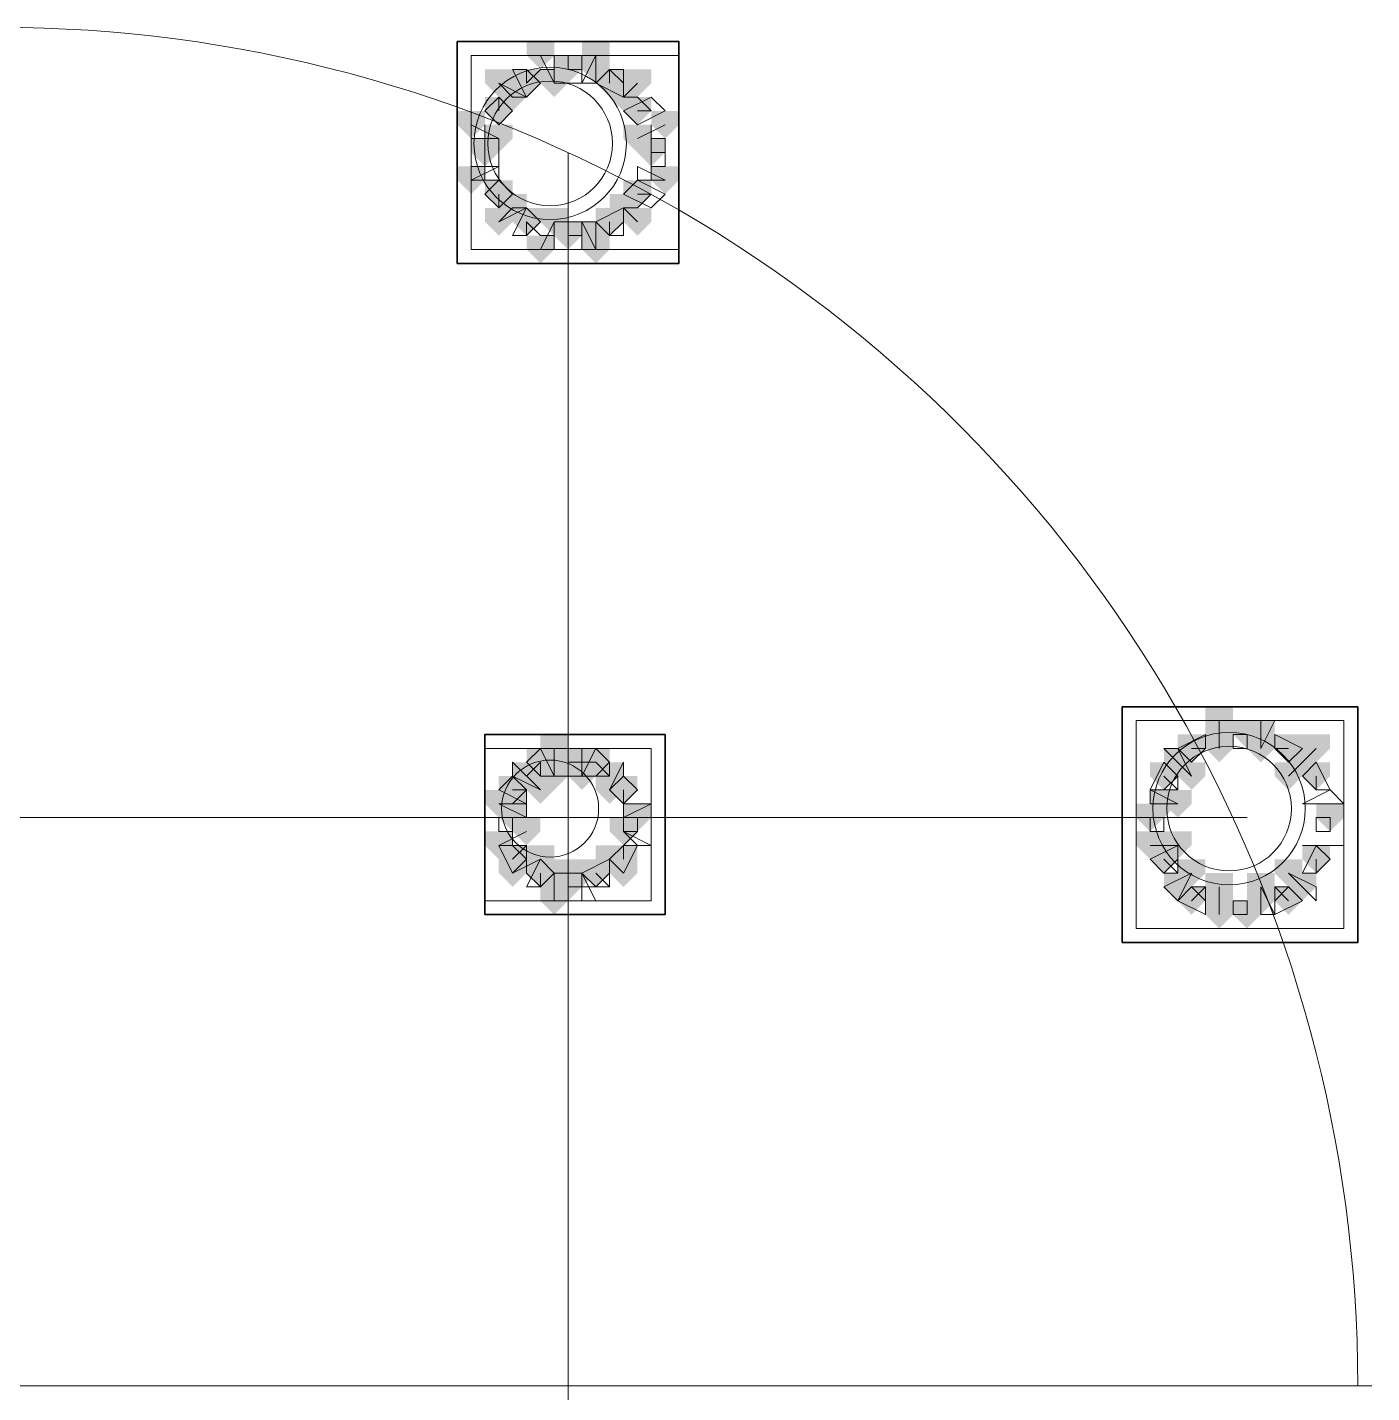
# Model space of a CAD drawing. Header units: millimetres. Extents: x 2315 to 4619, y 1334 to 1897.
# Drawn here: x 3430.14 to 3436.07, y 1541.67 to 1547.68 of the extents above; entities that cross this region are included whole.
import ezdxf

# ---------------------------------------------------------------- set-up
doc = ezdxf.new("R2010")
doc.units = ezdxf.units.MM
for name, color, linetype, true_color in [('PDF_10', 7, 'Continuous', 0x00b85c), ('PDF_AXIS', 7, 'Continuous', 0x00b85c), ('PDF_柱构件', 7, 'Continuous', 0x00b85c), ('PDF_转运站初步方案', 7, 'Continuous', 0x00b85c)]:
    doc.layers.add(name, color=color, linetype=linetype, true_color=true_color)
doc.layers.add('PDF_中心线层', color=1, linetype='Continuous')
doc.layers.add('PDF_粗实线层', color=7, linetype='Continuous')

msp = doc.modelspace()

# ---------------------------------------------------------------- hatches: boundary and pattern name
at = {"layer": 'PDF_10', "transparency": 33554559}
for points in [[(3432.5244, 1547.5601), (3432.4633, 1547.5601), (3432.4633, 1547.499), (3432.5244, 1547.4379), (3432.5855, 1547.499), (3432.5855, 1547.5601)], [(3432.5244, 1547.5601), (3432.4633, 1547.5601), (3432.4633, 1547.499), (3432.5244, 1547.4379), (3432.5855, 1547.499), (3432.5855, 1547.5601)], [(3432.3412, 1547.499), (3432.2801, 1547.499), (3432.2801, 1547.4379), (3432.3412, 1547.3768), (3432.4022, 1547.4379), (3432.4022, 1547.499)], [(3432.3412, 1547.499), (3432.2801, 1547.499), (3432.2801, 1547.4379), (3432.3412, 1547.3768), (3432.4022, 1547.4379), (3432.4022, 1547.499)], [(3432.7076, 1547.499), (3432.6466, 1547.499), (3432.6466, 1547.4379), (3432.7076, 1547.3768), (3432.7687, 1547.4379), (3432.7687, 1547.499)], [(3432.7076, 1547.499), (3432.6466, 1547.499), (3432.6466, 1547.4379), (3432.7076, 1547.3768), (3432.7687, 1547.4379), (3432.7687, 1547.499)], [(3432.219, 1547.3768), (3432.1579, 1547.3768), (3432.1579, 1547.3157), (3432.219, 1547.2547), (3432.2801, 1547.3157), (3432.2801, 1547.3768)], [(3432.219, 1547.3768), (3432.1579, 1547.3768), (3432.1579, 1547.3157), (3432.219, 1547.2547), (3432.2801, 1547.3157), (3432.2801, 1547.3768)], [(3432.219, 1547.3768), (3432.1579, 1547.3768), (3432.1579, 1547.3157), (3432.219, 1547.2547), (3432.2801, 1547.3157), (3432.2801, 1547.3768)], [(3432.8298, 1547.3768), (3432.7687, 1547.3768), (3432.7687, 1547.3157), (3432.8298, 1547.2547), (3432.8909, 1547.3157), (3432.8909, 1547.3768)], [(3432.8298, 1547.3768), (3432.7687, 1547.3768), (3432.7687, 1547.3157), (3432.8298, 1547.2547), (3432.8909, 1547.3157), (3432.8909, 1547.3768)], [(3432.1579, 1547.1936), (3432.0968, 1547.1936), (3432.0968, 1547.1325), (3432.1579, 1547.0714), (3432.219, 1547.1325), (3432.219, 1547.1936)], [(3432.1579, 1547.1936), (3432.0968, 1547.1936), (3432.0968, 1547.1325), (3432.1579, 1547.0714), (3432.219, 1547.1325), (3432.219, 1547.1936)], [(3432.1579, 1547.1936), (3432.0968, 1547.1936), (3432.0968, 1547.1325), (3432.1579, 1547.0714), (3432.219, 1547.1325), (3432.219, 1547.1936)], [(3432.8909, 1547.1936), (3432.8298, 1547.1936), (3432.8298, 1547.1325), (3432.8909, 1547.0714), (3432.952, 1547.1325), (3432.952, 1547.1936)], [(3432.8909, 1547.1936), (3432.8298, 1547.1936), (3432.8298, 1547.1325), (3432.8909, 1547.0714), (3432.952, 1547.1325), (3432.952, 1547.1936)], [(3432.219, 1547.0103), (3432.1579, 1547.0103), (3432.1579, 1546.9493), (3432.219, 1546.8882), (3432.2801, 1546.9493), (3432.2801, 1547.0103)], [(3432.219, 1547.0103), (3432.1579, 1547.0103), (3432.1579, 1546.9493), (3432.219, 1546.8882), (3432.2801, 1546.9493), (3432.2801, 1547.0103)], [(3432.219, 1547.0103), (3432.1579, 1547.0103), (3432.1579, 1546.9493), (3432.219, 1546.8882), (3432.2801, 1546.9493), (3432.2801, 1547.0103)], [(3432.8298, 1547.0103), (3432.7687, 1547.0103), (3432.7687, 1546.9493), (3432.8298, 1546.8882), (3432.8909, 1546.9493), (3432.8909, 1547.0103)], [(3432.8298, 1547.0103), (3432.7687, 1547.0103), (3432.7687, 1546.9493), (3432.8298, 1546.8882), (3432.8909, 1546.9493), (3432.8909, 1547.0103)], [(3432.3412, 1546.8882), (3432.2801, 1546.8882), (3432.2801, 1546.8271), (3432.3412, 1546.766), (3432.4022, 1546.8271), (3432.4022, 1546.8882)], [(3432.3412, 1546.8882), (3432.2801, 1546.8882), (3432.2801, 1546.8271), (3432.3412, 1546.766), (3432.4022, 1546.8271), (3432.4022, 1546.8882)], [(3432.7076, 1546.8882), (3432.6466, 1546.8882), (3432.6466, 1546.8271), (3432.7076, 1546.766), (3432.7687, 1546.8271), (3432.7687, 1546.8882)], [(3432.7076, 1546.8882), (3432.6466, 1546.8882), (3432.6466, 1546.8271), (3432.7076, 1546.766), (3432.7687, 1546.8271), (3432.7687, 1546.8882)], [(3432.5244, 1546.8271), (3432.4633, 1546.8271), (3432.4633, 1546.766), (3432.5244, 1546.7049), (3432.5855, 1546.766), (3432.5855, 1546.8271)], [(3432.5244, 1546.8271), (3432.4633, 1546.8271), (3432.4633, 1546.766), (3432.5244, 1546.7049), (3432.5855, 1546.766), (3432.5855, 1546.8271)], [(3435.5174, 1544.6282), (3435.4563, 1544.6282), (3435.4563, 1544.5671), (3435.5174, 1544.506), (3435.5785, 1544.5671), (3435.5785, 1544.6282)], [(3435.5174, 1544.6282), (3435.4563, 1544.6282), (3435.4563, 1544.5671), (3435.5174, 1544.506), (3435.5785, 1544.5671), (3435.5785, 1544.6282)], [(3435.2731, 1544.5671), (3435.212, 1544.5671), (3435.212, 1544.506), (3435.2731, 1544.4449), (3435.3341, 1544.506), (3435.3341, 1544.5671)], [(3435.2731, 1544.5671), (3435.212, 1544.5671), (3435.212, 1544.506), (3435.2731, 1544.4449), (3435.3341, 1544.506), (3435.3341, 1544.5671)], [(3435.7006, 1544.5671), (3435.6395, 1544.5671), (3435.6395, 1544.506), (3435.7006, 1544.4449), (3435.7617, 1544.506), (3435.7617, 1544.5671)], [(3435.7006, 1544.5671), (3435.6395, 1544.5671), (3435.6395, 1544.506), (3435.7006, 1544.4449), (3435.7617, 1544.506), (3435.7617, 1544.5671)], [(3432.4022, 1544.506), (3432.3412, 1544.506), (3432.3412, 1544.4449), (3432.4022, 1544.3839), (3432.4633, 1544.4449), (3432.4633, 1544.506)], [(3432.4022, 1544.506), (3432.3412, 1544.506), (3432.3412, 1544.4449), (3432.4022, 1544.3839), (3432.4633, 1544.4449), (3432.4633, 1544.506)], [(3432.5244, 1544.506), (3432.4633, 1544.506), (3432.4633, 1544.4449), (3432.5244, 1544.3839), (3432.5855, 1544.4449), (3432.5855, 1544.506)], [(3432.5244, 1544.506), (3432.4633, 1544.506), (3432.4633, 1544.4449), (3432.5244, 1544.3839), (3432.5855, 1544.4449), (3432.5855, 1544.506)], [(3432.6466, 1544.506), (3432.5855, 1544.506), (3432.5855, 1544.4449), (3432.6466, 1544.3839), (3432.7076, 1544.4449), (3432.7076, 1544.506)], [(3432.6466, 1544.506), (3432.5855, 1544.506), (3432.5855, 1544.4449), (3432.6466, 1544.3839), (3432.7076, 1544.4449), (3432.7076, 1544.506)], [(3435.1509, 1544.4449), (3435.0898, 1544.4449), (3435.0898, 1544.3839), (3435.1509, 1544.3228), (3435.212, 1544.3839), (3435.212, 1544.4449)], [(3435.1509, 1544.4449), (3435.0898, 1544.4449), (3435.0898, 1544.3839), (3435.1509, 1544.3228), (3435.212, 1544.3839), (3435.212, 1544.4449)], [(3435.8228, 1544.4449), (3435.7617, 1544.4449), (3435.7617, 1544.3839), (3435.8228, 1544.3228), (3435.8839, 1544.3839), (3435.8839, 1544.4449)], [(3435.8228, 1544.4449), (3435.7617, 1544.4449), (3435.7617, 1544.3839), (3435.8228, 1544.3228), (3435.8839, 1544.3839), (3435.8839, 1544.4449)], [(3432.2801, 1544.3839), (3432.219, 1544.3839), (3432.219, 1544.3228), (3432.2801, 1544.2617), (3432.3412, 1544.3228), (3432.3412, 1544.3839)], [(3432.2801, 1544.3839), (3432.219, 1544.3839), (3432.219, 1544.3228), (3432.2801, 1544.2617), (3432.3412, 1544.3228), (3432.3412, 1544.3839)], [(3432.7687, 1544.3839), (3432.7076, 1544.3839), (3432.7076, 1544.3228), (3432.7687, 1544.2617), (3432.8298, 1544.3228), (3432.8298, 1544.3839)], [(3432.7687, 1544.3839), (3432.7076, 1544.3839), (3432.7076, 1544.3228), (3432.7687, 1544.2617), (3432.8298, 1544.3228), (3432.8298, 1544.3839)], [(3432.7687, 1544.3839), (3432.7076, 1544.3839), (3432.7076, 1544.3228), (3432.7687, 1544.2617), (3432.8298, 1544.3228), (3432.8298, 1544.3839)], [(3432.2801, 1544.2617), (3432.219, 1544.2617), (3432.219, 1544.2006), (3432.2801, 1544.1395), (3432.3412, 1544.2006), (3432.3412, 1544.2617)], [(3432.2801, 1544.2617), (3432.219, 1544.2617), (3432.219, 1544.2006), (3432.2801, 1544.1395), (3432.3412, 1544.2006), (3432.3412, 1544.2617)], [(3432.8298, 1544.2617), (3432.7687, 1544.2617), (3432.7687, 1544.2006), (3432.8298, 1544.1395), (3432.8909, 1544.2006), (3432.8909, 1544.2617)], [(3432.8298, 1544.2617), (3432.7687, 1544.2617), (3432.7687, 1544.2006), (3432.8298, 1544.1395), (3432.8909, 1544.2006), (3432.8909, 1544.2617)], [(3435.0898, 1544.2617), (3435.0287, 1544.2617), (3435.0287, 1544.2006), (3435.0898, 1544.1395), (3435.1509, 1544.2006), (3435.1509, 1544.2617)], [(3435.0898, 1544.2617), (3435.0287, 1544.2617), (3435.0287, 1544.2006), (3435.0898, 1544.1395), (3435.1509, 1544.2006), (3435.1509, 1544.2617)], [(3435.8839, 1544.2617), (3435.8228, 1544.2617), (3435.8228, 1544.2006), (3435.8839, 1544.1395), (3435.9449, 1544.2006), (3435.9449, 1544.2617)], [(3435.8839, 1544.2617), (3435.8228, 1544.2617), (3435.8228, 1544.2006), (3435.8839, 1544.1395), (3435.9449, 1544.2006), (3435.9449, 1544.2617)], [(3432.2801, 1544.0784), (3432.219, 1544.0784), (3432.219, 1544.0174), (3432.2801, 1543.9563), (3432.3412, 1544.0174), (3432.3412, 1544.0784)], [(3432.2801, 1544.0784), (3432.219, 1544.0784), (3432.219, 1544.0174), (3432.2801, 1543.9563), (3432.3412, 1544.0174), (3432.3412, 1544.0784)], [(3432.7687, 1544.0784), (3432.7076, 1544.0784), (3432.7076, 1544.0174), (3432.7687, 1543.9563), (3432.8298, 1544.0174), (3432.8298, 1544.0784)], [(3432.7687, 1544.0784), (3432.7076, 1544.0784), (3432.7076, 1544.0174), (3432.7687, 1543.9563), (3432.8298, 1544.0174), (3432.8298, 1544.0784)], [(3435.1509, 1544.0784), (3435.0898, 1544.0784), (3435.0898, 1544.0174), (3435.1509, 1543.9563), (3435.212, 1544.0174), (3435.212, 1544.0784)], [(3435.1509, 1544.0784), (3435.0898, 1544.0784), (3435.0898, 1544.0174), (3435.1509, 1543.9563), (3435.212, 1544.0174), (3435.212, 1544.0784)], [(3435.8228, 1544.0784), (3435.7617, 1544.0784), (3435.7617, 1544.0174), (3435.8228, 1543.9563), (3435.8839, 1544.0174), (3435.8839, 1544.0784)], [(3435.8228, 1544.0784), (3435.7617, 1544.0784), (3435.7617, 1544.0174), (3435.8228, 1543.9563), (3435.8839, 1544.0174), (3435.8839, 1544.0784)], [(3432.4022, 1544.0174), (3432.3412, 1544.0174), (3432.3412, 1543.9563), (3432.4022, 1543.8952), (3432.4633, 1543.9563), (3432.4633, 1544.0174)], [(3432.4022, 1544.0174), (3432.3412, 1544.0174), (3432.3412, 1543.9563), (3432.4022, 1543.8952), (3432.4633, 1543.9563), (3432.4633, 1544.0174)], [(3432.6466, 1544.0174), (3432.5855, 1544.0174), (3432.5855, 1543.9563), (3432.6466, 1543.8952), (3432.7076, 1543.9563), (3432.7076, 1544.0174)], [(3432.6466, 1544.0174), (3432.5855, 1544.0174), (3432.5855, 1543.9563), (3432.6466, 1543.8952), (3432.7076, 1543.9563), (3432.7076, 1544.0174)], [(3432.5244, 1543.9563), (3432.4633, 1543.9563), (3432.4633, 1543.8952), (3432.5244, 1543.8341), (3432.5855, 1543.8952), (3432.5855, 1543.9563)], [(3432.5244, 1543.9563), (3432.4633, 1543.9563), (3432.4633, 1543.8952), (3432.5244, 1543.8341), (3432.5855, 1543.8952), (3432.5855, 1543.9563)], [(3435.2731, 1543.8952), (3435.212, 1543.8952), (3435.212, 1543.8341), (3435.2731, 1543.773), (3435.3341, 1543.8341), (3435.3341, 1543.8952)], [(3435.2731, 1543.8952), (3435.212, 1543.8952), (3435.212, 1543.8341), (3435.2731, 1543.773), (3435.3341, 1543.8341), (3435.3341, 1543.8952)], [(3435.7006, 1543.8952), (3435.6395, 1543.8952), (3435.6395, 1543.8341), (3435.7006, 1543.773), (3435.7617, 1543.8341), (3435.7617, 1543.8952)], [(3435.7006, 1543.8952), (3435.6395, 1543.8952), (3435.6395, 1543.8341), (3435.7006, 1543.773), (3435.7617, 1543.8341), (3435.7617, 1543.8952)], [(3435.5174, 1543.8341), (3435.4563, 1543.8341), (3435.4563, 1543.773), (3435.5174, 1543.712), (3435.5785, 1543.773), (3435.5785, 1543.8341)], [(3435.5174, 1543.8341), (3435.4563, 1543.8341), (3435.4563, 1543.773), (3435.5174, 1543.712), (3435.5785, 1543.773), (3435.5785, 1543.8341)]]:
    msp.add_hatch(color=256, dxfattribs=at).paths.add_polyline_path(points)
at = {"layer": 'PDF_柱构件', "transparency": 33554559}
for points in [[(3432.4022, 1547.6211), (3432.3412, 1547.6211), (3432.3412, 1547.5601), (3432.4022, 1547.499), (3432.4633, 1547.5601), (3432.4633, 1547.6211)], [(3432.6466, 1547.6211), (3432.5855, 1547.6211), (3432.5855, 1547.5601), (3432.6466, 1547.499), (3432.7076, 1547.5601), (3432.7076, 1547.6211)], [(3432.6466, 1547.5601), (3432.5855, 1547.5601), (3432.5855, 1547.499), (3432.6466, 1547.4379), (3432.7076, 1547.499), (3432.7076, 1547.5601)], [(3432.219, 1547.499), (3432.1579, 1547.499), (3432.1579, 1547.4379), (3432.219, 1547.3768), (3432.2801, 1547.4379), (3432.2801, 1547.499)], [(3432.4633, 1547.499), (3432.4022, 1547.499), (3432.4022, 1547.4379), (3432.4633, 1547.3768), (3432.5244, 1547.4379), (3432.5244, 1547.499)], [(3432.8298, 1547.499), (3432.7687, 1547.499), (3432.7687, 1547.4379), (3432.8298, 1547.3768), (3432.8909, 1547.4379), (3432.8909, 1547.499)], [(3432.2801, 1547.4379), (3432.219, 1547.4379), (3432.219, 1547.3768), (3432.2801, 1547.3157), (3432.3412, 1547.3768), (3432.3412, 1547.4379)], [(3432.7687, 1547.4379), (3432.7076, 1547.4379), (3432.7076, 1547.3768), (3432.7687, 1547.3157), (3432.8298, 1547.3768), (3432.8298, 1547.4379)], [(3432.0968, 1547.3157), (3432.0358, 1547.3157), (3432.0358, 1547.2547), (3432.0968, 1547.1936), (3432.1579, 1547.2547), (3432.1579, 1547.3157)], [(3432.952, 1547.3157), (3432.8909, 1547.3157), (3432.8909, 1547.2547), (3432.952, 1547.1936), (3433.0131, 1547.2547), (3433.0131, 1547.3157)], [(3432.219, 1547.2547), (3432.1579, 1547.2547), (3432.1579, 1547.1936), (3432.219, 1547.1325), (3432.2801, 1547.1936), (3432.2801, 1547.2547)], [(3432.8298, 1547.2547), (3432.7687, 1547.2547), (3432.7687, 1547.1936), (3432.8298, 1547.1325), (3432.8909, 1547.1936), (3432.8909, 1547.2547)], [(3432.0968, 1547.0714), (3432.0358, 1547.0714), (3432.0358, 1547.0103), (3432.0968, 1546.9493), (3432.1579, 1547.0103), (3432.1579, 1547.0714)], [(3432.952, 1547.0714), (3432.8909, 1547.0714), (3432.8909, 1547.0103), (3432.952, 1546.9493), (3433.0131, 1547.0103), (3433.0131, 1547.0714)], [(3432.2801, 1546.9493), (3432.219, 1546.9493), (3432.219, 1546.8882), (3432.2801, 1546.8271), (3432.3412, 1546.8882), (3432.3412, 1546.9493)], [(3432.7687, 1546.9493), (3432.7076, 1546.9493), (3432.7076, 1546.8882), (3432.7687, 1546.8271), (3432.8298, 1546.8882), (3432.8298, 1546.9493)], [(3432.219, 1546.8882), (3432.1579, 1546.8882), (3432.1579, 1546.8271), (3432.219, 1546.766), (3432.2801, 1546.8271), (3432.2801, 1546.8882)], [(3432.4633, 1546.8882), (3432.4022, 1546.8882), (3432.4022, 1546.8271), (3432.4633, 1546.766), (3432.5244, 1546.8271), (3432.5244, 1546.8882)], [(3432.8298, 1546.8882), (3432.7687, 1546.8882), (3432.7687, 1546.8271), (3432.8298, 1546.766), (3432.8909, 1546.8271), (3432.8909, 1546.8882)], [(3432.6466, 1546.8271), (3432.5855, 1546.8271), (3432.5855, 1546.766), (3432.6466, 1546.7049), (3432.7076, 1546.766), (3432.7076, 1546.8271)], [(3432.4022, 1546.766), (3432.3412, 1546.766), (3432.3412, 1546.7049), (3432.4022, 1546.6439), (3432.4633, 1546.7049), (3432.4633, 1546.766)], [(3432.6466, 1546.766), (3432.5855, 1546.766), (3432.5855, 1546.7049), (3432.6466, 1546.6439), (3432.7076, 1546.7049), (3432.7076, 1546.766)], [(3435.3952, 1544.6893), (3435.3341, 1544.6893), (3435.3341, 1544.6282), (3435.3952, 1544.5671), (3435.4563, 1544.6282), (3435.4563, 1544.6893)], [(3435.3952, 1544.6282), (3435.3341, 1544.6282), (3435.3341, 1544.5671), (3435.3952, 1544.506), (3435.4563, 1544.5671), (3435.4563, 1544.6282)], [(3435.5785, 1544.6282), (3435.5174, 1544.6282), (3435.5174, 1544.5671), (3435.5785, 1544.506), (3435.6395, 1544.5671), (3435.6395, 1544.6282)], [(3432.4633, 1544.5671), (3432.4022, 1544.5671), (3432.4022, 1544.506), (3432.4633, 1544.4449), (3432.5244, 1544.506), (3432.5244, 1544.5671)], [(3435.3952, 1544.5671), (3435.3341, 1544.5671), (3435.3341, 1544.506), (3435.3952, 1544.4449), (3435.4563, 1544.506), (3435.4563, 1544.5671)], [(3435.5785, 1544.5671), (3435.5174, 1544.5671), (3435.5174, 1544.506), (3435.5785, 1544.4449), (3435.6395, 1544.506), (3435.6395, 1544.5671)], [(3435.8228, 1544.5671), (3435.7617, 1544.5671), (3435.7617, 1544.506), (3435.8228, 1544.4449), (3435.8839, 1544.506), (3435.8839, 1544.5671)], [(3432.4633, 1544.506), (3432.4022, 1544.506), (3432.4022, 1544.4449), (3432.4633, 1544.3839), (3432.5244, 1544.4449), (3432.5244, 1544.506)], [(3435.212, 1544.506), (3435.1509, 1544.506), (3435.1509, 1544.4449), (3435.212, 1544.3839), (3435.2731, 1544.4449), (3435.2731, 1544.506)], [(3435.7617, 1544.506), (3435.7006, 1544.506), (3435.7006, 1544.4449), (3435.7617, 1544.3839), (3435.8228, 1544.4449), (3435.8228, 1544.506)], [(3432.3412, 1544.4449), (3432.2801, 1544.4449), (3432.2801, 1544.3839), (3432.3412, 1544.3228), (3432.4022, 1544.3839), (3432.4022, 1544.4449)], [(3432.4633, 1544.4449), (3432.4022, 1544.4449), (3432.4022, 1544.3839), (3432.4633, 1544.3228), (3432.5244, 1544.3839), (3432.5244, 1544.4449)], [(3432.5855, 1544.4449), (3432.5244, 1544.4449), (3432.5244, 1544.3839), (3432.5855, 1544.3228), (3432.6466, 1544.3839), (3432.6466, 1544.4449)], [(3432.7076, 1544.4449), (3432.6466, 1544.4449), (3432.6466, 1544.3839), (3432.7076, 1544.3228), (3432.7687, 1544.3839), (3432.7687, 1544.4449)], [(3435.2731, 1544.4449), (3435.212, 1544.4449), (3435.212, 1544.3839), (3435.2731, 1544.3228), (3435.3341, 1544.3839), (3435.3341, 1544.4449)], [(3435.7006, 1544.4449), (3435.6395, 1544.4449), (3435.6395, 1544.3839), (3435.7006, 1544.3228), (3435.7617, 1544.3839), (3435.7617, 1544.4449)], [(3432.4022, 1544.3839), (3432.3412, 1544.3839), (3432.3412, 1544.3228), (3432.4022, 1544.2617), (3432.4633, 1544.3228), (3432.4633, 1544.3839)], [(3432.7076, 1544.3839), (3432.6466, 1544.3839), (3432.6466, 1544.3228), (3432.7076, 1544.2617), (3432.7687, 1544.3228), (3432.7687, 1544.3839)], [(3432.219, 1544.3228), (3432.1579, 1544.3228), (3432.1579, 1544.2617), (3432.219, 1544.2006), (3432.2801, 1544.2617), (3432.2801, 1544.3228)], [(3432.2801, 1544.3228), (3432.219, 1544.3228), (3432.219, 1544.2617), (3432.2801, 1544.2006), (3432.3412, 1544.2617), (3432.3412, 1544.3228)], [(3435.1509, 1544.3228), (3435.0898, 1544.3228), (3435.0898, 1544.2617), (3435.1509, 1544.2006), (3435.212, 1544.2617), (3435.212, 1544.3228)], [(3435.212, 1544.3228), (3435.1509, 1544.3228), (3435.1509, 1544.2617), (3435.212, 1544.2006), (3435.2731, 1544.2617), (3435.2731, 1544.3228)], [(3432.3412, 1544.2006), (3432.2801, 1544.2006), (3432.2801, 1544.1395), (3432.3412, 1544.0784), (3432.4022, 1544.1395), (3432.4022, 1544.2006)], [(3432.7687, 1544.2006), (3432.7076, 1544.2006), (3432.7076, 1544.1395), (3432.7687, 1544.0784), (3432.8298, 1544.1395), (3432.8298, 1544.2006)], [(3432.219, 1544.1395), (3432.1579, 1544.1395), (3432.1579, 1544.0784), (3432.219, 1544.0174), (3432.2801, 1544.0784), (3432.2801, 1544.1395)], [(3435.0898, 1544.1395), (3435.0287, 1544.1395), (3435.0287, 1544.0784), (3435.0898, 1544.0174), (3435.1509, 1544.0784), (3435.1509, 1544.1395)], [(3435.1509, 1544.1395), (3435.0898, 1544.1395), (3435.0898, 1544.0784), (3435.1509, 1544.0174), (3435.212, 1544.0784), (3435.212, 1544.1395)], [(3435.212, 1544.1395), (3435.1509, 1544.1395), (3435.1509, 1544.0784), (3435.212, 1544.0174), (3435.2731, 1544.0784), (3435.2731, 1544.1395)], [(3432.4022, 1544.0784), (3432.3412, 1544.0784), (3432.3412, 1544.0174), (3432.4022, 1543.9563), (3432.4633, 1544.0174), (3432.4633, 1544.0784)], [(3432.7076, 1544.0784), (3432.6466, 1544.0784), (3432.6466, 1544.0174), (3432.7076, 1543.9563), (3432.7687, 1544.0174), (3432.7687, 1544.0784)], [(3432.2801, 1544.0174), (3432.219, 1544.0174), (3432.219, 1543.9563), (3432.2801, 1543.8952), (3432.3412, 1543.9563), (3432.3412, 1544.0174)], [(3432.4633, 1544.0174), (3432.4022, 1544.0174), (3432.4022, 1543.9563), (3432.4633, 1543.8952), (3432.5244, 1543.9563), (3432.5244, 1544.0174)], [(3432.5855, 1544.0174), (3432.5244, 1544.0174), (3432.5244, 1543.9563), (3432.5855, 1543.8952), (3432.6466, 1543.9563), (3432.6466, 1544.0174)], [(3432.7687, 1544.0174), (3432.7076, 1544.0174), (3432.7076, 1543.9563), (3432.7687, 1543.8952), (3432.8298, 1543.9563), (3432.8298, 1544.0174)], [(3435.2731, 1544.0174), (3435.212, 1544.0174), (3435.212, 1543.9563), (3435.2731, 1543.8952), (3435.3341, 1543.9563), (3435.3341, 1544.0174)], [(3435.7006, 1544.0174), (3435.6395, 1544.0174), (3435.6395, 1543.9563), (3435.7006, 1543.8952), (3435.7617, 1543.9563), (3435.7617, 1544.0174)], [(3432.4633, 1543.9563), (3432.4022, 1543.9563), (3432.4022, 1543.8952), (3432.4633, 1543.8341), (3432.5244, 1543.8952), (3432.5244, 1543.9563)], [(3435.212, 1543.9563), (3435.1509, 1543.9563), (3435.1509, 1543.8952), (3435.212, 1543.8341), (3435.2731, 1543.8952), (3435.2731, 1543.9563)], [(3435.3952, 1543.9563), (3435.3341, 1543.9563), (3435.3341, 1543.8952), (3435.3952, 1543.8341), (3435.4563, 1543.8952), (3435.4563, 1543.9563)], [(3435.5785, 1543.9563), (3435.5174, 1543.9563), (3435.5174, 1543.8952), (3435.5785, 1543.8341), (3435.6395, 1543.8952), (3435.6395, 1543.9563)], [(3435.7617, 1543.9563), (3435.7006, 1543.9563), (3435.7006, 1543.8952), (3435.7617, 1543.8341), (3435.8228, 1543.8952), (3435.8228, 1543.9563)], [(3432.4633, 1543.8952), (3432.4022, 1543.8952), (3432.4022, 1543.8341), (3432.4633, 1543.773), (3432.5244, 1543.8341), (3432.5244, 1543.8952)], [(3435.3952, 1543.8952), (3435.3341, 1543.8952), (3435.3341, 1543.8341), (3435.3952, 1543.773), (3435.4563, 1543.8341), (3435.4563, 1543.8952)], [(3435.5785, 1543.8952), (3435.5174, 1543.8952), (3435.5174, 1543.8341), (3435.5785, 1543.773), (3435.6395, 1543.8341), (3435.6395, 1543.8952)], [(3435.3952, 1543.8341), (3435.3341, 1543.8341), (3435.3341, 1543.773), (3435.3952, 1543.712), (3435.4563, 1543.773), (3435.4563, 1543.8341)]]:
    msp.add_hatch(color=256, dxfattribs=at).paths.add_polyline_path(points)
at = {"layer": 'PDF_转运站初步方案', "transparency": 33554559}
for points in [[(3432.5244, 1547.5601), (3432.4633, 1547.5601), (3432.4633, 1547.499), (3432.5244, 1547.4379), (3432.5855, 1547.499), (3432.5855, 1547.5601)], [(3432.5244, 1547.5601), (3432.4633, 1547.5601), (3432.4633, 1547.499), (3432.5244, 1547.4379), (3432.5855, 1547.499), (3432.5855, 1547.5601)], [(3432.3412, 1547.499), (3432.2801, 1547.499), (3432.2801, 1547.4379), (3432.3412, 1547.3768), (3432.4022, 1547.4379), (3432.4022, 1547.499)], [(3432.3412, 1547.499), (3432.2801, 1547.499), (3432.2801, 1547.4379), (3432.3412, 1547.3768), (3432.4022, 1547.4379), (3432.4022, 1547.499)], [(3432.7076, 1547.499), (3432.6466, 1547.499), (3432.6466, 1547.4379), (3432.7076, 1547.3768), (3432.7687, 1547.4379), (3432.7687, 1547.499)], [(3432.7076, 1547.499), (3432.6466, 1547.499), (3432.6466, 1547.4379), (3432.7076, 1547.3768), (3432.7687, 1547.4379), (3432.7687, 1547.499)], [(3432.219, 1547.3768), (3432.1579, 1547.3768), (3432.1579, 1547.3157), (3432.219, 1547.2547), (3432.2801, 1547.3157), (3432.2801, 1547.3768)], [(3432.219, 1547.3768), (3432.1579, 1547.3768), (3432.1579, 1547.3157), (3432.219, 1547.2547), (3432.2801, 1547.3157), (3432.2801, 1547.3768)], [(3432.8298, 1547.3768), (3432.7687, 1547.3768), (3432.7687, 1547.3157), (3432.8298, 1547.2547), (3432.8909, 1547.3157), (3432.8909, 1547.3768)], [(3432.8298, 1547.3768), (3432.7687, 1547.3768), (3432.7687, 1547.3157), (3432.8298, 1547.2547), (3432.8909, 1547.3157), (3432.8909, 1547.3768)], [(3432.1579, 1547.1936), (3432.0968, 1547.1936), (3432.0968, 1547.1325), (3432.1579, 1547.0714), (3432.219, 1547.1325), (3432.219, 1547.1936)], [(3432.1579, 1547.1936), (3432.0968, 1547.1936), (3432.0968, 1547.1325), (3432.1579, 1547.0714), (3432.219, 1547.1325), (3432.219, 1547.1936)], [(3432.8909, 1547.1936), (3432.8298, 1547.1936), (3432.8298, 1547.1325), (3432.8909, 1547.0714), (3432.952, 1547.1325), (3432.952, 1547.1936)], [(3432.8909, 1547.1936), (3432.8298, 1547.1936), (3432.8298, 1547.1325), (3432.8909, 1547.0714), (3432.952, 1547.1325), (3432.952, 1547.1936)], [(3432.219, 1547.0103), (3432.1579, 1547.0103), (3432.1579, 1546.9493), (3432.219, 1546.8882), (3432.2801, 1546.9493), (3432.2801, 1547.0103)], [(3432.219, 1547.0103), (3432.1579, 1547.0103), (3432.1579, 1546.9493), (3432.219, 1546.8882), (3432.2801, 1546.9493), (3432.2801, 1547.0103)], [(3432.8298, 1547.0103), (3432.7687, 1547.0103), (3432.7687, 1546.9493), (3432.8298, 1546.8882), (3432.8909, 1546.9493), (3432.8909, 1547.0103)], [(3432.8298, 1547.0103), (3432.7687, 1547.0103), (3432.7687, 1546.9493), (3432.8298, 1546.8882), (3432.8909, 1546.9493), (3432.8909, 1547.0103)], [(3432.3412, 1546.8882), (3432.2801, 1546.8882), (3432.2801, 1546.8271), (3432.3412, 1546.766), (3432.4022, 1546.8271), (3432.4022, 1546.8882)], [(3432.3412, 1546.8882), (3432.2801, 1546.8882), (3432.2801, 1546.8271), (3432.3412, 1546.766), (3432.4022, 1546.8271), (3432.4022, 1546.8882)], [(3432.7076, 1546.8882), (3432.6466, 1546.8882), (3432.6466, 1546.8271), (3432.7076, 1546.766), (3432.7687, 1546.8271), (3432.7687, 1546.8882)], [(3432.7076, 1546.8882), (3432.6466, 1546.8882), (3432.6466, 1546.8271), (3432.7076, 1546.766), (3432.7687, 1546.8271), (3432.7687, 1546.8882)], [(3432.5244, 1546.8271), (3432.4633, 1546.8271), (3432.4633, 1546.766), (3432.5244, 1546.7049), (3432.5855, 1546.766), (3432.5855, 1546.8271)], [(3432.5244, 1546.8271), (3432.4633, 1546.8271), (3432.4633, 1546.766), (3432.5244, 1546.7049), (3432.5855, 1546.766), (3432.5855, 1546.8271)], [(3435.5174, 1544.6282), (3435.4563, 1544.6282), (3435.4563, 1544.5671), (3435.5174, 1544.506), (3435.5785, 1544.5671), (3435.5785, 1544.6282)], [(3435.5174, 1544.6282), (3435.4563, 1544.6282), (3435.4563, 1544.5671), (3435.5174, 1544.506), (3435.5785, 1544.5671), (3435.5785, 1544.6282)], [(3435.2731, 1544.5671), (3435.212, 1544.5671), (3435.212, 1544.506), (3435.2731, 1544.4449), (3435.3341, 1544.506), (3435.3341, 1544.5671)], [(3435.2731, 1544.5671), (3435.212, 1544.5671), (3435.212, 1544.506), (3435.2731, 1544.4449), (3435.3341, 1544.506), (3435.3341, 1544.5671)], [(3435.7006, 1544.5671), (3435.6395, 1544.5671), (3435.6395, 1544.506), (3435.7006, 1544.4449), (3435.7617, 1544.506), (3435.7617, 1544.5671)], [(3435.7006, 1544.5671), (3435.6395, 1544.5671), (3435.6395, 1544.506), (3435.7006, 1544.4449), (3435.7617, 1544.506), (3435.7617, 1544.5671)], [(3432.4022, 1544.506), (3432.3412, 1544.506), (3432.3412, 1544.4449), (3432.4022, 1544.3839), (3432.4633, 1544.4449), (3432.4633, 1544.506)], [(3432.4022, 1544.506), (3432.3412, 1544.506), (3432.3412, 1544.4449), (3432.4022, 1544.3839), (3432.4633, 1544.4449), (3432.4633, 1544.506)], [(3432.5244, 1544.506), (3432.4633, 1544.506), (3432.4633, 1544.4449), (3432.5244, 1544.3839), (3432.5855, 1544.4449), (3432.5855, 1544.506)], [(3432.5244, 1544.506), (3432.4633, 1544.506), (3432.4633, 1544.4449), (3432.5244, 1544.3839), (3432.5855, 1544.4449), (3432.5855, 1544.506)], [(3432.6466, 1544.506), (3432.5855, 1544.506), (3432.5855, 1544.4449), (3432.6466, 1544.3839), (3432.7076, 1544.4449), (3432.7076, 1544.506)], [(3432.6466, 1544.506), (3432.5855, 1544.506), (3432.5855, 1544.4449), (3432.6466, 1544.3839), (3432.7076, 1544.4449), (3432.7076, 1544.506)], [(3435.1509, 1544.4449), (3435.0898, 1544.4449), (3435.0898, 1544.3839), (3435.1509, 1544.3228), (3435.212, 1544.3839), (3435.212, 1544.4449)], [(3435.1509, 1544.4449), (3435.0898, 1544.4449), (3435.0898, 1544.3839), (3435.1509, 1544.3228), (3435.212, 1544.3839), (3435.212, 1544.4449)], [(3435.8228, 1544.4449), (3435.7617, 1544.4449), (3435.7617, 1544.3839), (3435.8228, 1544.3228), (3435.8839, 1544.3839), (3435.8839, 1544.4449)], [(3435.8228, 1544.4449), (3435.7617, 1544.4449), (3435.7617, 1544.3839), (3435.8228, 1544.3228), (3435.8839, 1544.3839), (3435.8839, 1544.4449)], [(3432.2801, 1544.3839), (3432.219, 1544.3839), (3432.219, 1544.3228), (3432.2801, 1544.2617), (3432.3412, 1544.3228), (3432.3412, 1544.3839)], [(3432.2801, 1544.3839), (3432.219, 1544.3839), (3432.219, 1544.3228), (3432.2801, 1544.2617), (3432.3412, 1544.3228), (3432.3412, 1544.3839)], [(3432.7687, 1544.3839), (3432.7076, 1544.3839), (3432.7076, 1544.3228), (3432.7687, 1544.2617), (3432.8298, 1544.3228), (3432.8298, 1544.3839)], [(3432.7687, 1544.3839), (3432.7076, 1544.3839), (3432.7076, 1544.3228), (3432.7687, 1544.2617), (3432.8298, 1544.3228), (3432.8298, 1544.3839)], [(3432.2801, 1544.2617), (3432.219, 1544.2617), (3432.219, 1544.2006), (3432.2801, 1544.1395), (3432.3412, 1544.2006), (3432.3412, 1544.2617)], [(3432.2801, 1544.2617), (3432.219, 1544.2617), (3432.219, 1544.2006), (3432.2801, 1544.1395), (3432.3412, 1544.2006), (3432.3412, 1544.2617)], [(3432.8298, 1544.2617), (3432.7687, 1544.2617), (3432.7687, 1544.2006), (3432.8298, 1544.1395), (3432.8909, 1544.2006), (3432.8909, 1544.2617)], [(3432.8298, 1544.2617), (3432.7687, 1544.2617), (3432.7687, 1544.2006), (3432.8298, 1544.1395), (3432.8909, 1544.2006), (3432.8909, 1544.2617)], [(3435.0898, 1544.2617), (3435.0287, 1544.2617), (3435.0287, 1544.2006), (3435.0898, 1544.1395), (3435.1509, 1544.2006), (3435.1509, 1544.2617)], [(3435.0898, 1544.2617), (3435.0287, 1544.2617), (3435.0287, 1544.2006), (3435.0898, 1544.1395), (3435.1509, 1544.2006), (3435.1509, 1544.2617)], [(3435.8839, 1544.2617), (3435.8228, 1544.2617), (3435.8228, 1544.2006), (3435.8839, 1544.1395), (3435.9449, 1544.2006), (3435.9449, 1544.2617)], [(3435.8839, 1544.2617), (3435.8228, 1544.2617), (3435.8228, 1544.2006), (3435.8839, 1544.1395), (3435.9449, 1544.2006), (3435.9449, 1544.2617)], [(3432.2801, 1544.0784), (3432.219, 1544.0784), (3432.219, 1544.0174), (3432.2801, 1543.9563), (3432.3412, 1544.0174), (3432.3412, 1544.0784)], [(3432.2801, 1544.0784), (3432.219, 1544.0784), (3432.219, 1544.0174), (3432.2801, 1543.9563), (3432.3412, 1544.0174), (3432.3412, 1544.0784)], [(3432.7687, 1544.0784), (3432.7076, 1544.0784), (3432.7076, 1544.0174), (3432.7687, 1543.9563), (3432.8298, 1544.0174), (3432.8298, 1544.0784)], [(3432.7687, 1544.0784), (3432.7076, 1544.0784), (3432.7076, 1544.0174), (3432.7687, 1543.9563), (3432.8298, 1544.0174), (3432.8298, 1544.0784)], [(3435.1509, 1544.0784), (3435.0898, 1544.0784), (3435.0898, 1544.0174), (3435.1509, 1543.9563), (3435.212, 1544.0174), (3435.212, 1544.0784)], [(3435.1509, 1544.0784), (3435.0898, 1544.0784), (3435.0898, 1544.0174), (3435.1509, 1543.9563), (3435.212, 1544.0174), (3435.212, 1544.0784)], [(3435.8228, 1544.0784), (3435.7617, 1544.0784), (3435.7617, 1544.0174), (3435.8228, 1543.9563), (3435.8839, 1544.0174), (3435.8839, 1544.0784)], [(3435.8228, 1544.0784), (3435.7617, 1544.0784), (3435.7617, 1544.0174), (3435.8228, 1543.9563), (3435.8839, 1544.0174), (3435.8839, 1544.0784)], [(3432.4022, 1544.0174), (3432.3412, 1544.0174), (3432.3412, 1543.9563), (3432.4022, 1543.8952), (3432.4633, 1543.9563), (3432.4633, 1544.0174)], [(3432.4022, 1544.0174), (3432.3412, 1544.0174), (3432.3412, 1543.9563), (3432.4022, 1543.8952), (3432.4633, 1543.9563), (3432.4633, 1544.0174)], [(3432.6466, 1544.0174), (3432.5855, 1544.0174), (3432.5855, 1543.9563), (3432.6466, 1543.8952), (3432.7076, 1543.9563), (3432.7076, 1544.0174)], [(3432.6466, 1544.0174), (3432.5855, 1544.0174), (3432.5855, 1543.9563), (3432.6466, 1543.8952), (3432.7076, 1543.9563), (3432.7076, 1544.0174)], [(3432.5244, 1543.9563), (3432.4633, 1543.9563), (3432.4633, 1543.8952), (3432.5244, 1543.8341), (3432.5855, 1543.8952), (3432.5855, 1543.9563)], [(3432.5244, 1543.9563), (3432.4633, 1543.9563), (3432.4633, 1543.8952), (3432.5244, 1543.8341), (3432.5855, 1543.8952), (3432.5855, 1543.9563)], [(3435.2731, 1543.8952), (3435.212, 1543.8952), (3435.212, 1543.8341), (3435.2731, 1543.773), (3435.3341, 1543.8341), (3435.3341, 1543.8952)], [(3435.2731, 1543.8952), (3435.212, 1543.8952), (3435.212, 1543.8341), (3435.2731, 1543.773), (3435.3341, 1543.8341), (3435.3341, 1543.8952)], [(3435.7006, 1543.8952), (3435.6395, 1543.8952), (3435.6395, 1543.8341), (3435.7006, 1543.773), (3435.7617, 1543.8341), (3435.7617, 1543.8952)], [(3435.7006, 1543.8952), (3435.6395, 1543.8952), (3435.6395, 1543.8341), (3435.7006, 1543.773), (3435.7617, 1543.8341), (3435.7617, 1543.8952)], [(3435.5174, 1543.8341), (3435.4563, 1543.8341), (3435.4563, 1543.773), (3435.5174, 1543.712), (3435.5785, 1543.773), (3435.5785, 1543.8341)], [(3435.5174, 1543.8341), (3435.4563, 1543.8341), (3435.4563, 1543.773), (3435.5174, 1543.712), (3435.5785, 1543.773), (3435.5785, 1543.8341)]]:
    msp.add_hatch(color=256, dxfattribs=at).paths.add_polyline_path(points)

# ---------------------------------------------------------------- linework, layer by layer
at = {"layer": 'PDF_10', "lineweight": 18}
for points in [[(3432.5244, 1547.5601), (3432.5244, 1547.499), (3432.5855, 1547.499)], [(3432.3412, 1547.499), (3432.3412, 1547.4379), (3432.4022, 1547.499)], [(3432.7076, 1547.4379), (3432.7076, 1547.499), (3432.7687, 1547.4379)], [(3432.219, 1547.3157), (3432.219, 1547.3768)], [(3432.8298, 1547.3768), (3432.8909, 1547.3157), (3432.8298, 1547.3157)], [(3432.1579, 1547.0714), (3432.1579, 1547.1936)], [(3432.8909, 1547.1936), (3432.8909, 1547.0714)], [(3432.8909, 1547.1325), (3432.952, 1547.1325)], [(3432.219, 1546.8882), (3432.219, 1546.9493)], [(3432.8298, 1546.9493), (3432.8909, 1546.9493), (3432.8298, 1546.8882)], [(3432.4022, 1546.766), (3432.3412, 1546.8271), (3432.3412, 1546.766)], [(3432.7687, 1546.8271), (3432.7076, 1546.766), (3432.7076, 1546.8271)], [(3432.5855, 1546.766), (3432.5244, 1546.766), (3432.5244, 1546.7049)], [(3435.5174, 1544.506), (3435.5174, 1544.5671), (3435.4563, 1544.5671)], [(3432.5855, 1544.4449), (3432.5244, 1544.4449), (3432.5244, 1544.506)], [(3435.2731, 1544.506), (3435.3341, 1544.506), (3435.2731, 1544.506)], [(3435.7006, 1544.506), (3435.6395, 1544.506), (3435.7006, 1544.506)], [(3432.4022, 1544.3839), (3432.4022, 1544.4449), (3432.3412, 1544.3839)], [(3432.7076, 1544.3839), (3432.6466, 1544.4449)], [(3432.6466, 1544.3839), (3432.7076, 1544.4449)], [(3435.212, 1544.3839), (3435.1509, 1544.3228)], [(3435.212, 1544.3228), (3435.1509, 1544.3839)], [(3435.8228, 1544.3839), (3435.8228, 1544.3228), (3435.8228, 1544.3839)], [(3432.2801, 1544.3228), (3432.3412, 1544.3228), (3432.2801, 1544.2617)], [(3432.7687, 1544.2617), (3432.7687, 1544.3228)], [(3432.219, 1544.2006), (3432.2801, 1544.2006), (3432.2801, 1544.1395)], [(3432.8298, 1544.1395), (3432.8298, 1544.2006), (3432.7687, 1544.2006)], [(3435.1509, 1544.2006), (3435.0898, 1544.2006), (3435.0898, 1544.1395)], [(3435.8839, 1544.1395), (3435.8839, 1544.2006), (3435.8228, 1544.2006)], [(3432.2801, 1544.0784), (3432.3412, 1544.0174)], [(3432.3412, 1544.0784), (3432.2801, 1544.0174)], [(3432.7687, 1544.0174), (3432.7687, 1544.0784), (3432.7687, 1544.0174)], [(3435.1509, 1544.0174), (3435.212, 1543.9563)], [(3435.212, 1544.0174), (3435.1509, 1543.9563)], [(3435.8228, 1543.9563), (3435.8228, 1544.0174), (3435.8228, 1543.9563)], [(3432.3412, 1543.9563), (3432.4022, 1543.8952), (3432.4022, 1543.9563)], [(3432.5244, 1543.9563), (3432.5244, 1543.8952), (3432.5855, 1543.8952)], [(3432.6466, 1543.8952), (3432.7076, 1543.9563)], [(3432.6466, 1543.9563), (3432.7076, 1543.8952)], [(3435.2731, 1543.8952), (3435.3341, 1543.8341)], [(3435.3341, 1543.8952), (3435.2731, 1543.8341)], [(3435.6395, 1543.8341), (3435.7006, 1543.8952)], [(3435.6395, 1543.8952), (3435.7006, 1543.8341)], [(3435.4563, 1543.773), (3435.5174, 1543.773), (3435.5174, 1543.8341)]]:
    msp.add_lwpolyline(points, dxfattribs=at)
at = {"layer": 'PDF_AXIS', "lineweight": 18}
for points in [[(3432.0968, 1547.5601), (3432.0968, 1546.7049), (3433.0131, 1546.7049), (3433.0131, 1547.5601)], [(3435.9449, 1544.6282), (3435.9449, 1543.712), (3435.0287, 1543.712), (3435.0287, 1544.6282)], [(3432.8909, 1544.506), (3432.8909, 1543.8341), (3432.1579, 1543.8341), (3432.1579, 1544.506)]]:
    msp.add_lwpolyline(points, close=True, dxfattribs=at)
at = {"layer": 'PDF_中心线层', "color": 112, "lineweight": 18, "true_color": 0x00b85c}
for points in [[(3432.5244, 1547.1325), (3432.5244, 1536.199)], [(3424.5839, 1544.2006), (3435.5174, 1544.2006)], [(3436.0671, 1541.6963), (3424.0341, 1541.6963), (3436.0671, 1541.6963)]]:
    msp.add_lwpolyline(points, dxfattribs=at)
msp.add_arc((3430.0122, 1541.6905), 5.9938, 0.05486, 119.86945, dxfattribs=at)
at = {"layer": 'PDF_柱构件', "lineweight": 18}
for points in [[(3432.4022, 1547.5601), (3432.4633, 1547.4379)], [(3432.4633, 1547.4379), (3432.5855, 1547.4379), (3432.5855, 1547.5601), (3432.4633, 1547.5601)], [(3432.6466, 1547.5601), (3432.5855, 1547.4379), (3432.6466, 1547.4379)], [(3432.3412, 1547.3768), (3432.4022, 1547.4379), (3432.3412, 1547.499), (3432.2801, 1547.499)], [(3432.6466, 1547.4379), (3432.7687, 1547.3768), (3432.7687, 1547.499), (3432.7076, 1547.499)], [(3432.219, 1547.4379), (3432.2801, 1547.3768), (3432.3412, 1547.3768)], [(3432.8298, 1547.4379), (3432.7687, 1547.3768)], [(3432.219, 1547.2547), (3432.2801, 1547.3157), (3432.219, 1547.3768), (3432.1579, 1547.3157)], [(3432.7687, 1547.3157), (3432.8298, 1547.2547), (3432.952, 1547.3157), (3432.8909, 1547.3768)], [(3432.0968, 1547.2547), (3432.219, 1547.1936)], [(3432.952, 1547.2547), (3432.8298, 1547.1936)], [(3432.219, 1547.0714), (3432.219, 1547.1936), (3432.0968, 1547.1936), (3432.0968, 1547.0714)], [(3432.8909, 1547.1936), (3432.8909, 1547.0714), (3432.952, 1547.0714), (3432.952, 1547.1936)], [(3432.0968, 1547.0103), (3432.219, 1547.0103), (3432.219, 1547.0714)], [(3432.952, 1547.0103), (3432.8298, 1547.0714), (3432.8298, 1547.0103)], [(3432.2801, 1546.9493), (3432.219, 1547.0103), (3432.1579, 1546.9493), (3432.219, 1546.8882)], [(3432.8298, 1547.0103), (3432.7687, 1546.9493), (3432.8909, 1546.8882), (3432.952, 1546.9493)], [(3432.219, 1546.8271), (3432.3412, 1546.8882), (3432.2801, 1546.8882)], [(3432.4022, 1546.8271), (3432.3412, 1546.8882), (3432.2801, 1546.766), (3432.3412, 1546.766)], [(3432.7687, 1546.8882), (3432.6466, 1546.8271), (3432.7076, 1546.766), (3432.7687, 1546.766)], [(3432.8298, 1546.8271), (3432.7687, 1546.8882)], [(3432.4022, 1546.7049), (3432.4633, 1546.8271)], [(3432.5855, 1546.8271), (3432.4633, 1546.8271), (3432.4633, 1546.7049), (3432.5855, 1546.7049)], [(3432.6466, 1546.7049), (3432.6466, 1546.8271), (3432.5855, 1546.8271)], [(3435.3952, 1544.6282), (3435.3952, 1544.506)], [(3435.6395, 1544.6282), (3435.5785, 1544.506), (3435.5785, 1544.6282)], [(3435.3341, 1544.506), (3435.2731, 1544.4449), (3435.212, 1544.506), (3435.3341, 1544.5671)], [(3435.5174, 1544.506), (3435.4563, 1544.506), (3435.4563, 1544.5671), (3435.5174, 1544.5671)], [(3435.7006, 1544.4449), (3435.6395, 1544.506), (3435.6395, 1544.5671), (3435.7617, 1544.506)], [(3432.4633, 1544.3839), (3432.4022, 1544.3839), (3432.3412, 1544.4449), (3432.4022, 1544.506)], [(3432.4633, 1544.506), (3432.4633, 1544.3839)], [(3432.5855, 1544.3839), (3432.4633, 1544.3839), (3432.4633, 1544.506), (3432.5855, 1544.506)], [(3432.6466, 1544.506), (3432.5855, 1544.3839), (3432.5855, 1544.506)], [(3432.7076, 1544.3839), (3432.5855, 1544.3839), (3432.6466, 1544.506), (3432.7076, 1544.4449)], [(3435.212, 1544.506), (3435.2731, 1544.3839), (3435.1509, 1544.506)], [(3435.8228, 1544.506), (3435.7006, 1544.3839)], [(3432.2801, 1544.4449), (3432.4022, 1544.3228), (3432.2801, 1544.3839)], [(3432.7687, 1544.3839), (3432.7076, 1544.3228), (3432.7687, 1544.4449)], [(3435.212, 1544.3839), (3435.212, 1544.3228), (3435.0898, 1544.3228), (3435.1509, 1544.4449)], [(3435.8228, 1544.3228), (3435.7617, 1544.3839), (3435.8228, 1544.4449), (3435.8839, 1544.3228)], [(3432.3412, 1544.3228), (3432.3412, 1544.2617), (3432.219, 1544.3228), (3432.2801, 1544.3839)], [(3432.7687, 1544.2617), (3432.7076, 1544.3228), (3432.7687, 1544.3839), (3432.8298, 1544.3228)], [(3435.0898, 1544.3228), (3435.212, 1544.2617), (3435.0898, 1544.2617)], [(3435.9449, 1544.2617), (3435.8228, 1544.2617), (3435.7617, 1544.2617), (3435.8839, 1544.3228)], [(3432.219, 1544.2617), (3432.3412, 1544.2617), (3432.3412, 1544.2006)], [(3432.8909, 1544.2617), (3432.7687, 1544.2006), (3432.7687, 1544.2617), (3432.8298, 1544.2617)], [(3432.2801, 1544.2006), (3432.2801, 1544.1395), (3432.219, 1544.1395), (3432.219, 1544.2006)], [(3432.7687, 1544.1395), (3432.7687, 1544.2006), (3432.8298, 1544.2006), (3432.8298, 1544.1395)], [(3435.1509, 1544.2006), (3435.1509, 1544.1395), (3435.0898, 1544.1395), (3435.0898, 1544.2006)], [(3435.8228, 1544.1395), (3435.8228, 1544.2006), (3435.8839, 1544.2006), (3435.8839, 1544.1395)], [(3432.219, 1544.0784), (3432.3412, 1544.1395)], [(3432.8298, 1544.0784), (3432.7687, 1544.1395), (3432.8909, 1544.0784)], [(3432.3412, 1544.0784), (3432.3412, 1544.0174), (3432.2801, 1543.9563), (3432.219, 1544.0784)], [(3432.7076, 1544.0174), (3432.7687, 1544.0784), (3432.8298, 1544.0784), (3432.7687, 1543.9563)], [(3435.0898, 1544.0784), (3435.212, 1544.0784)], [(3435.212, 1544.0784), (3435.212, 1543.9563), (3435.1509, 1543.9563), (3435.0898, 1544.0174)], [(3435.7617, 1543.9563), (3435.8228, 1544.0784), (3435.8839, 1544.0174), (3435.8228, 1543.9563)], [(3432.2801, 1543.9563), (3432.4022, 1544.0174)], [(3432.4022, 1544.0174), (3432.4633, 1543.9563), (3432.4022, 1543.8952), (3432.3412, 1543.8952)], [(3432.5855, 1543.9563), (3432.7076, 1544.0174), (3432.7076, 1543.8952), (3432.6466, 1543.8952)], [(3432.7687, 1543.9563), (3432.7076, 1544.0174)], [(3432.4633, 1543.8341), (3432.4633, 1543.9563)], [(3432.4633, 1543.9563), (3432.5855, 1543.9563), (3432.5855, 1543.8341), (3432.4633, 1543.8341)], [(3432.5855, 1543.8341), (3432.5855, 1543.9563), (3432.6466, 1543.8341)], [(3435.1509, 1543.8952), (3435.2731, 1543.9563), (3435.212, 1543.8341)], [(3435.8228, 1543.8341), (3435.7006, 1543.9563), (3435.8228, 1543.8952)], [(3435.2731, 1543.8952), (3435.3341, 1543.8952), (3435.3341, 1543.773), (3435.212, 1543.8341)], [(3435.3952, 1543.773), (3435.3952, 1543.8952)], [(3435.5785, 1543.773), (3435.5785, 1543.8952), (3435.6395, 1543.773)], [(3435.6395, 1543.8952), (3435.7006, 1543.8952), (3435.7617, 1543.8341), (3435.6395, 1543.773)], [(3435.4563, 1543.8341), (3435.5174, 1543.8341), (3435.5174, 1543.773), (3435.4563, 1543.773)]]:
    msp.add_lwpolyline(points, close=True, dxfattribs=at)
for points in [[(3432.4022, 1547.499), (3432.4633, 1547.499)], [(3432.7687, 1547.3768), (3432.8298, 1547.3768)], [(3432.1579, 1547.1936), (3432.1579, 1547.2547)], [(3432.8909, 1547.2547), (3432.8909, 1547.1936)], [(3432.1579, 1547.0103), (3432.1579, 1547.0714)], [(3432.8909, 1547.0714), (3432.8909, 1547.0103)], [(3432.8298, 1546.8882), (3432.7687, 1546.8882)], [(3432.4633, 1546.766), (3432.4022, 1546.766)], [(3432.6466, 1544.4449), (3432.5855, 1544.4449)], [(3432.8298, 1544.2617), (3432.7687, 1544.2617)], [(3435.8839, 1544.2617), (3435.8228, 1544.2617)], [(3432.2801, 1544.1395), (3432.2801, 1544.0784)], [(3432.7687, 1544.0784), (3432.8298, 1544.1395)], [(3435.8839, 1544.0784), (3435.7617, 1544.0784), (3435.8228, 1544.0784), (3435.9449, 1544.0784), (3435.8839, 1544.0784), (3435.8228, 1544.0784)], [(3432.3412, 1544.0174), (3432.3412, 1543.9563)], [(3432.7076, 1543.9563), (3432.7076, 1544.0174)], [(3432.5855, 1543.8952), (3432.6466, 1543.8952)]]:
    msp.add_lwpolyline(points, dxfattribs=at)
at = {"layer": 'PDF_粗实线层', "color": 112, "lineweight": 35, "true_color": 0x00b85c}
for points in [[(3432.0358, 1547.6211), (3432.0358, 1546.6439), (3433.0131, 1546.6439), (3433.0131, 1547.6211)], [(3436.006, 1544.6893), (3436.006, 1543.6509), (3434.9676, 1543.6509), (3434.9676, 1544.6893)], [(3432.952, 1544.5671), (3432.1579, 1544.5671), (3432.1579, 1543.773), (3432.952, 1543.773)]]:
    msp.add_lwpolyline(points, close=True, dxfattribs=at)
at = {"layer": 'PDF_转运站初步方案', "lineweight": 18}
for centre, radius in [((3432.4454, 1547.1726), 0.3359), ((3432.4454, 1547.1726), 0.2749), ((3435.4385, 1544.2406), 0.3359), ((3435.4385, 1544.2406), 0.2749), ((3432.4454, 1544.2406), 0.2138), ((3432.4454, 1544.2406), 0.2138)]:
    msp.add_circle(centre, radius, dxfattribs=at)

doc.saveas('drawing.dxf')
